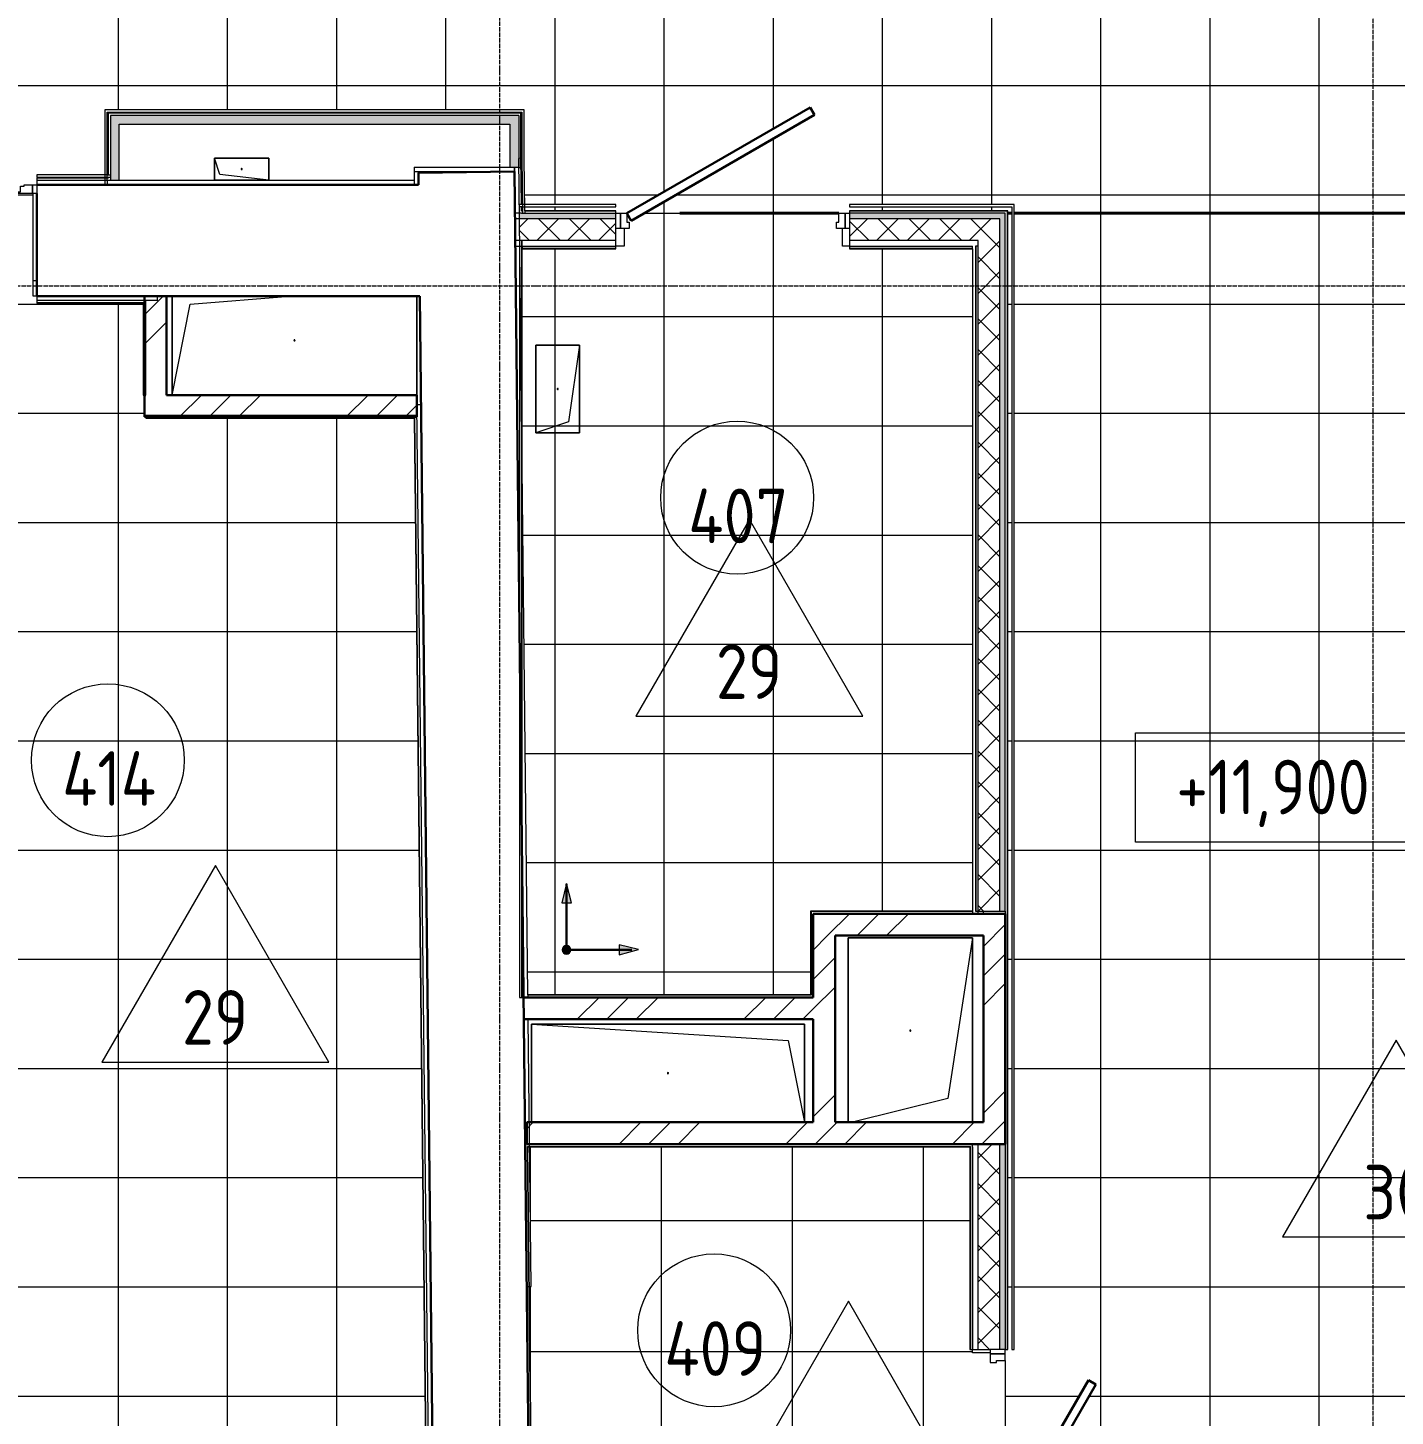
# Model space of a CAD drawing. Header units: millimetres. Extents: x -10915 to 62537, y -37640 to 44223.
# Drawn here: x 39688 to 45951, y 3119 to 9477 of the extents above; entities that cross this region are included whole.
import ezdxf

# ---------------------------------------------------------------- set-up
doc = ezdxf.new("R2010")
doc.units = ezdxf.units.MM
doc.linetypes.add('ADSK_Линия сетки', pattern=[25, 20, -2.5, 0, -2.5])
doc.linetypes.add('ADSK_Штриховая_ш3 п1_5', pattern=[4.5, 3, -1.5])
for name, color, linetype, lineweight in [('Аннотация', 7, 'Continuous', 20), ('Двери', 7, 'Continuous', 9), ('Марки', 7, 'Continuous', 20), ('Марки помещений', 7, 'Continuous', 20), ('Обобщенные модели', 7, 'Continuous', 18), ('Оси', 7, 'Continuous', 9), ('Отметки', 7, 'Continuous', 9), ('Перекрытие', 7, 'Continuous', 18), ('Перекрытие штриховка', 7, 'Continuous', 18), ('Стены внутренние', 7, 'Continuous', 18), ('Стены несущие', 7, 'Continuous', 30), ('Стены отделка', 7, 'Continuous', 30), ('Стены штриховка', 7, 'Continuous', 9), ('Узлы', 7, 'Continuous', 18)]:
    doc.layers.add(name, color=color, linetype=linetype, lineweight=lineweight)
doc.layers.add('Линии', color=7, linetype='Continuous', lineweight=9, true_color=0x00a600)
doc.layers.add('Линии разделители', color=4, linetype='ADSK_Штриховая_ш3 п1_5', lineweight=40, true_color=0x00ffff)
doc.styles.add('GOST Common_1', font='GOST_Common.ttf', dxfattribs={"width": 0.9, "height": 250})
doc.styles.add('GOST Common_2', font='GOST_Common.ttf', dxfattribs={"width": 0.9, "height": 250})
pattern_1 = [(45, (0, 0), (-70.71068, 70.71068), []), (135, (0, 0), (-70.71068, -70.71068), [])]
pattern_2 = [(45, (0, 0), (-381.661, 381.661), []), (45, (134.94, 0), (0, 763.322), []), (45, (-134.94, 0), (0, 763.322), [])]

# ---------------------------------------------------------------- blocks, each defined once
blk = doc.blocks.new('GM_Отверстие прямоугольное _в плите_ - Отверстие-6377787-План полов 4-го этажа')
at = {"layer": 'Обобщенные модели'}
for p, q in [((-560.8, -249.8), (-560.8, 203.2)), ((-560.8, 203.2), (-560.8, -249.8)), ((-477.5, 166.7), (-21.8, 203.2)), ((560.8, 203.2), (560.8, -249.8)), ((560.8, -249.8), (560.8, 203.2)), ((-560.8, -249.8), (-477.5, 166.7))]:
    blk.add_line(p, q, dxfattribs=at)
for start, end in [(360, 180), (180, 360), (60, 165), (300, 360), (195, 270)]:
    blk.add_arc((0, 0), 2.5, start, end, dxfattribs=at)
blk = doc.blocks.new('АС_Дверь_Однопольная_Алюминиевая - 1030х2200 алюм Д31п-4653807-План полов 4-го этажа')
at = {"layer": 'Двери'}
for p, q in [((-390, -215), (-370, -215)), ((-390, -255), (-390, -215)), ((-370, -215), (-370, -255)), ((-370, -215), (-303, -215)), ((-370, -255), (-370, -215)), ((-331, -248.5), (-331, -255)), ((-314.5, -248.5), (-331, -248.5)), ((-314.5, -221.5), (-314.5, -248.5)), ((-303, -221.5), (-314.5, -221.5)), ((-303, -215), (-303, -221.5)), ((553, -215), (620, -215)), ((553, -221.5), (553, -215)), ((564.5, -221.5), (553, -221.5)), ((564.5, -248.5), (564.5, -221.5)), ((581, -248.5), (564.5, -248.5)), ((581, -255), (581, -248.5)), ((620, -215), (640, -215)), ((620, -255), (620, -215)), ((620, -215), (620, -255)), ((640, -215), (640, -255)), ((-370, -255), (-390, -255)), ((-331, -255), (-370, -255)), ((500.3, -262.9), (-171.7, -650.9)), ((-161, -669.5), (511.1, -281.5)), ((-160.6, -634.1), (480.2, -264.1)), ((500.2, -298.8), (-140.6, -668.8)), ((511.1, -281.5), (500.3, -262.9)), ((620, -255), (581, -255)), ((640, -255), (620, -255)), ((-171.7, -650.9), (-161, -669.5))]:
    blk.add_line(p, q, dxfattribs=at)
at = {"layer": 'Двери', "lineweight": 30}
for p, q in [((480.2, -264.1), (530.5, -235.1)), ((530.5, -235.1), (533.7, -240.7)), ((533.7, -240.7), (543.7, -235)), ((543.7, -235), (557.2, -258.4)), ((557.2, -258.4), (567.1, -252.6)), ((567.1, -252.6), (570.4, -258.3)), ((480.2, -264.1), (484.7, -271.9)), ((484.7, -271.9), (500.3, -262.9)), ((511.1, -281.5), (495.5, -290.5)), ((495.5, -290.5), (500.2, -298.8)), ((570.4, -258.3), (500.2, -298.8)), ((500.3, -262.9), (511.1, -281.5)), ((-210.9, -663.1), (-160.6, -634.1)), ((-160.6, -634.1), (-156.1, -641.9)), ((-217.6, -674.5), (-207.6, -668.7)), ((-204.1, -697.9), (-217.6, -674.5)), ((-214, -703.6), (-204.1, -697.9)), ((-207.6, -668.7), (-210.9, -663.1)), ((-140.6, -668.8), (-210.8, -709.3)), ((-156.1, -641.9), (-171.7, -650.9)), ((-171.7, -650.9), (-161, -669.5)), ((-161, -669.5), (-145.4, -660.5)), ((-145.4, -660.5), (-140.6, -668.8)), ((-210.8, -709.3), (-214, -703.6))]:
    blk.add_line(p, q, dxfattribs=at)
blk = doc.blocks.new('AC_Дверь_Однопольная_Стальная - 1000х2100Н Д35п-металлическая-7230609-План полов 4-го этажа')
at = {"layer": 'Двери', "lineweight": 30}
for p, q in [((-485, 75), (355, 560)), ((375, 525.4), (-465, 40.4)), ((355, 560), (375, 525.4)), ((-465, 40.4), (-485, 75))]:
    blk.add_line(p, q, dxfattribs=at)
at = {"layer": 'Двери'}
for p, q in [((-535, 75), (-515, 75)), ((-535, 5), (-535, 75)), ((-515, 75), (-485, 75)), ((-515, 5), (-515, 75)), ((-515, 75), (-515, 5)), ((-485, 75), (-485, 35)), ((485, 75), (515, 75)), ((485, 35), (485, 75)), ((515, 75), (515, 5)), ((515, 75), (535, 75)), ((515, 5), (515, 75)), ((535, 75), (535, 5)), ((-515, 5), (-535, 5)), ((-475, 5), (-515, 5)), ((-485, 35), (-475, 35)), ((-475, 35), (-475, 5)), ((475, 35), (485, 35)), ((475, 5), (475, 35)), ((515, 5), (475, 5)), ((535, 5), (515, 5))]:
    blk.add_line(p, q, dxfattribs=at)
blk = doc.blocks.new('AC_Дверь_Однопольная_Стальная - 900х2100Н Д27л-6552346-План полов 4-го этажа')
at = {"layer": 'Двери', "lineweight": 30}
for p, q in [((-303.8, 490), (-323.8, 455.4)), ((-323.8, 455.4), (395, 40.4)), ((415, 75), (-303.8, 490)), ((395, 40.4), (415, 75))]:
    blk.add_line(p, q, dxfattribs=at)
at = {"layer": 'Двери'}
for p, q in [((-445, 75), (-465, 75)), ((-465, 75), (-465, 5)), ((-415, 75), (-445, 75)), ((-445, 75), (-445, 5)), ((-445, 5), (-445, 75)), ((-415, 35), (-415, 75)), ((445, 75), (415, 75)), ((415, 75), (415, 35)), ((445, 5), (445, 75)), ((465, 75), (445, 75)), ((445, 75), (445, 5)), ((465, 5), (465, 75)), ((-465, 5), (-445, 5)), ((-445, 5), (-405, 5)), ((-405, 35), (-415, 35)), ((-405, 5), (-405, 35)), ((415, 35), (405, 35)), ((405, 35), (405, 5)), ((405, 5), (445, 5)), ((445, 5), (465, 5))]:
    blk.add_line(p, q, dxfattribs=at)
blk = doc.blocks.new('GM_Отверстие прямоугольное _в плите_ - Отверстие-3479543-План полов 4-го этажа')
at = {"layer": 'Обобщенные модели'}
for p, q in [((-100, -200), (-100, 200)), ((-100, 200), (100, 200)), ((100, 200), (-100, 200)), ((-100, 200), (-100, -200)), ((-50, 150), (100, 200)), ((100, 200), (100, -200)), ((100, -200), (100, 200)), ((-100, -200), (-50, 150)), ((100, -200), (-100, -200)), ((-100, -200), (100, -200))]:
    blk.add_line(p, q, dxfattribs=at)
for start, end in [(360, 180), (180, 360), (60, 165), (300, 360), (195, 270)]:
    blk.add_arc((0, 0), 2.5, start, end, dxfattribs=at)
blk = doc.blocks.new('GM_Отверстие прямоугольное _в плите_ - Отверстие-3906246-План полов 4-го этажа')
at = {"layer": 'Обобщенные модели'}
for p, q in [((-50, -125), (-50, 125)), ((-50, 125), (50, 125)), ((50, 125), (-50, 125)), ((-50, 125), (-50, -125)), ((-50, -125), (-25, 100)), ((-25, 100), (50, 125)), ((50, 125), (50, -125)), ((50, -125), (50, 125)), ((50, -125), (-50, -125)), ((-50, -125), (50, -125))]:
    blk.add_line(p, q, dxfattribs=at)
for start, end in [(360, 180), (180, 360), (60, 165), (300, 360), (195, 270)]:
    blk.add_arc((0, 0), 2.5, start, end, dxfattribs=at)
blk = doc.blocks.new('GM_Отверстие прямоугольное _в плите_ - Отверстие-7245768-План полов 4-го этажа')
at = {"layer": 'Обобщенные модели'}
for p, q in [((-285, -425), (-285, 420)), ((-285, 420), (-285, -425)), ((-171, 311), (265, 420)), ((285, 420), (285, -425)), ((285, -425), (285, 420)), ((-285, -425), (-171, 311)), ((285, -425), (-285, -425)), ((-285, -425), (285, -425))]:
    blk.add_line(p, q, dxfattribs=at)
for start, end in [(360, 180), (180, 360), (60, 165), (300, 360), (195, 270)]:
    blk.add_arc((0, 0), 2.5, start, end, dxfattribs=at)
blk = doc.blocks.new('GM_Отверстие прямоугольное _в плите_ - Отверстие-7259121-План полов 4-го этажа')
at = {"layer": 'Обобщенные модели'}
for p, q in [((-225, -625), (-225, 625)), ((-225, 625), (225, 625)), ((225, 625), (-225, 625)), ((-225, 625), (-225, -625)), ((-150, 550), (225, 625)), ((-225, -625), (-150, 550)), ((225, -625), (-225, -625)), ((-225, -625), (225, -625))]:
    blk.add_line(p, q, dxfattribs=at)
for start, end in [(360, 180), (180, 360), (60, 165), (300, 360), (195, 270)]:
    blk.add_arc((0, 0), 2.5, start, end, dxfattribs=at)
blk = doc.blocks.new('ADSK_Марка_Помещение_ОдноЗначение - Номер-159740-План полов 4-го этажа')
at = {"layer": 'Марки помещений'}
blk.add_circle((0, 0), 3.5, dxfattribs=at)
blk = doc.blocks.new('ADSK_Марка_ПерекрытиеПол - Экземпляр_Отделка пола-158379-План полов 4-го этажа')
at = {"layer": 'Марки', "color": 1, "true_color": 0xff0000}
for p, q in [((0, 9), (-5.196, 0)), ((5.196, 0), (0, 9)), ((-5.196, 0), (5.196, 0))]:
    blk.add_line(p, q, dxfattribs=at)
blk = doc.blocks.new('Высотные отметки - Рамка-12095-План полов 4-го этажа')
at = {"layer": 'Аннотация'}
for p, q in [((-6.5, 0), (-6.5, 5)), ((-6.5, 5), (6.5, 5)), ((6.5, 5), (6.5, 0)), ((6.5, 0), (-6.5, 0))]:
    blk.add_line(p, q, dxfattribs=at)

msp = doc.modelspace()

# ---------------------------------------------------------------- hatches: boundary and pattern name
at = {"layer": 'Перекрытие штриховка', "lineweight": 9, "true_color": 0x787878}
h = msp.add_hatch(dxfattribs=at)
h.set_pattern_fill('FP_18', color=8, style=0, pattern_type=2)
h.set_pattern_definition([(0, (9602.2, 36211.3), (0, 500), []), (90, (9602.2, 36211.3), (-500, 3e-14), [])])
h.paths.add_polyline_path([(47086.468, 8849.26), (47087.212, 8848.811), (47087.212, 8849.482)])
h.paths.add_polyline_path([(47382.331, 8845.461), (47381.412, 8844.172), (47382.639, 8844.429), (47382.553, 8844.717)])
h.paths.add_polyline_path([(48911.614, 9646.429), (48913.614, 9644.429), (48913.614, 9646.429)])
h.paths.add_polyline_path([(24278.876, 12574.426), (24278.876, 12575.226), (24278.865, 12574.434)])
h.paths.add_polyline_path([(31985.904, 8790.238), (31983.904, 8788.238), (31985.904, 8788.238)])
h.paths.add_polyline_path([(44748.18, 8627.057), (47077.5, 8627.057), (47078.181, 8833.429), (47083.106, 8846.996), (47092.141, 8852.197), (47093.31, 8852.51), (47095.821, 8853.714), (47135.503, 8854.475), (47135.503, 8864.499), (47148.494, 8864.499), (47148.494, 8854.475), (47366.5, 8853.747), (47380.753, 8847.805), (47385.581, 8841.333), (47385.581, 8838.619), (47386.771, 8837.322), (47387.5, 8771.831), (47388.635, 8627.057), (47394.5, 8627.212), (47394.5, 8979.429), (47410.5, 8979.429), (47410.5, 9518.429), (47402.5, 9518.429), (47402.5, 9528.429), (47410.5, 9528.429), (47410.5, 9634.429), (47408.5, 9634.429), (47408.5, 9646.429), (48883.614, 9646.429), (48883.614, 9770), (48893.614, 9770), (48893.614, 9646.429), (48911.614, 9646.429), (48911.614, 9770), (48923.614, 9770), (48923.614, 9879.641), (48471.614, 10662.528), (48479.409, 10667.028), (48474.409, 10675.688), (48519.442, 10701.688), (48514.442, 10710.348), (48522.236, 10714.848), (48923.614, 10019.641), (48923.614, 10920.359), (48842.236, 10779.408), (48834.442, 10783.908), (48829.442, 10775.248), (48784.409, 10801.248), (48779.409, 10792.587), (48771.614, 10797.087), (48923.614, 11060.359), (48923.614, 11170), (48911.614, 11170), (48911.614, 12109.937), (48893.614, 12109.937), (48893.614, 11170), (48883.614, 11170), (48883.614, 12081.937), (48373.189, 12081.937), (48373.189, 12091.937), (48883.614, 12091.937), (48883.614, 12109.937), (48373.189, 12109.937), (48373.189, 12613.937), (48548.684, 12613.937), (48548.556, 12616.937), (48373.189, 12616.937), (48373.189, 12626.937), (48548.822, 12626.937), (48550.822, 12814.342), (46168.189, 12814.342), (46168.189, 12626.937), (46633.189, 12626.937), (46633.189, 12616.937), (46168.189, 12616.937), (46168.189, 12613.937), (46633.189, 12613.937), (46633.189, 12109.937), (44699.094, 12109.937), (44699.094, 12141.937), (42999.094, 12141.937), (42999.094, 12109.937), (39894.565, 12109.937), (39894.565, 12141.937), (39129.809, 12141.937), (39715.349, 11803.687), (39712.201, 11798.187), (39722.14, 11792.448), (39708.64, 11769.066), (39718.599, 11763.316), (39715.349, 11757.687), (39049.809, 12141.937), (38864.565, 12141.937), (38864.565, 12109.937), (37896.849, 12109.937), (37896.826, 12111.937), (37894.826, 12111.937), (37889.952, 12525.562), (37889.835, 12525.594), (37871.951, 12525.594), (37877.06, 12091.937), (38864.565, 12091.937), (38864.565, 12081.937), (37867.177, 12081.937), (37861.796, 12525.668), (35142.497, 12532.827), (35142.668, 12542.826), (37861.832, 12535.668), (37861.773, 12538.668), (24465.876, 12572.837), (24465.876, 12423.559), (24455.876, 12423.559), (24455.876, 12573.96), (24452.876, 12573.368), (24452.876, 12423.559), (24440.876, 12423.559), (24440.876, 12420.75), (24340.876, 12420.75), (24340.876, 12430.75), (24300.876, 12430.75), (24300.876, 12420.75), (24283.876, 12420.75), (24283.876, 12423.559), (24278.876, 12423.559), (24278.876, 12574.426), (24275.876, 12574.401), (24275.876, 12423.559), (24265.876, 12423.559), (24265.876, 12574.461), (24171.376, 12574.461), (24171.376, 12455.512), (24200.876, 12455.512), (24200.876, 12443.512), (24171.376, 12443.512), (24171.376, 10935.75), (24283.876, 10935.75), (24283.876, 10960.75), (24300.876, 10960.75), (24300.876, 10950.75), (24340.876, 10950.75), (24340.876, 10960.75), (24440.876, 10960.75), (24440.876, 10935.75), (31998.904, 10935.75), (31998.904, 10730.75), (31988.904, 10730.75), (31988.904, 10925.75), (24440.876, 10925.75), (24440.876, 10922.75), (31983.904, 10922.75), (31983.904, 10920.75), (31985.904, 10920.75), (31985.904, 10730.75), (31973.904, 10730.75), (31973.904, 10645.358), (31978.404, 10647.956), (32295.904, 10098.029), (32288.11, 10093.529), (32293.11, 10084.869), (32248.077, 10058.869), (32253.077, 10050.209), (32245.283, 10045.709), (31973.904, 10515.75), (31973.904, 9245.75), (32375.283, 9940.957), (32383.077, 9936.457), (32388.077, 9945.118), (32433.11, 9919.118), (32438.11, 9927.778), (32445.904, 9923.278), (31978.404, 9113.544), (31973.904, 9116.142), (31973.904, 9030.75), (31985.904, 9030.75), (31985.904, 8790.238), (31988.904, 8790.238), (31988.904, 9030.75), (31998.904, 9030.75), (31998.904, 8803.238), (35520, 8803.238), (35520, 8793.238), (31998.904, 8793.238), (31998.904, 8790.238), (35520, 8790.238), (35520, 8758.238), (35591.506, 8758.238), (35589.838, 8761.609), (36370.865, 9212.347), (36374.034, 9206.859), (36364.075, 9201.109), (36377.575, 9177.726), (36367.615, 9171.976), (36370.784, 9166.3), (35664, 8758.238), (36550, 8758.238), (36550, 8790.238), (38699.5, 8790.238), (38699.5, 8758.238), (38771.006, 8758.238), (38769.338, 8761.609), (39550.365, 9212.347), (39553.534, 9206.859), (39543.575, 9201.109), (39557.075, 9177.726), (39547.115, 9171.976), (39550.284, 9166.3), (38843.5, 8758.238), (39729.5, 8758.238), (39729.5, 8790.238), (40041.13, 8790.238), (40041.13, 8793.238), (39729.5, 8793.238), (39729.5, 8803.238), (40041.13, 8803.238), (40041.13, 9100.345), (41961.083, 9100.345), (41961.979, 8797.99), (41963.736, 8667.057), (42381.756, 8667.057), (42381.756, 8657.057), (41963.537, 8657.057), (41963.869, 8639.057), (42381.756, 8639.057), (42381.756, 8627.057), (42431.756, 8627.057), (43271.801, 9112.057), (43291.801, 9077.416), (42511.756, 8627.057), (43451.756, 8627.057), (43451.756, 8639.057), (44175, 8639.057), (44175.031, 8637.057), (44177, 8637.057), (44177, 8627.057), (44195, 8627.057), (44195, 8657.057), (43451.756, 8657.057), (43451.756, 8667.057), (44205, 8667.057), (44205, 8627.057)])
h.paths.add_polyline_path([(41950.758, 8637.057), (41950.426, 8638.744), (41948.868, 8637.057), (41950.736, 8637.057)])
h.paths.add_polyline_path([(41950.736, 8639.057), (41953.736, 8639.057), (41953.537, 8657.057), (41950.537, 8657.057)])
h.paths.add_polyline_path([(41951.083, 8667.057), (41953.426, 8667.057), (41951.083, 8983.221), (41951.083, 9090.345), (40051.13, 9090.345), (40051.13, 8803.238), (40054.13, 8803.238), (40054.13, 9085.345), (40056.13, 9085.345), (40056.13, 9087.345), (41946.083, 9087.345), (41946.083, 9085.345), (41948.083, 9085.345), (41948.978, 8797.99), (41950.868, 8667.057)])
h.paths.add_polyline_path([(31985.904, 8758.238), (32616.756, 8758.238), (32616.728, 8778.238), (31973.904, 8778.238), (31973.904, 8758.238), (31983.904, 8758.238)])
h.paths.add_polyline_path([(38776.5, 8758.238), (38784.285, 8758.238), (38782.129, 8761.488)])
h.paths.add_polyline_path([(35604.785, 8758.238), (35602.629, 8761.488), (35597, 8758.238), (35602.838, 8758.238)])
h.paths.add_polyline_path([(40054.13, 8790.238), (40054.13, 8793.238), (40051.13, 8793.238), (40051.13, 8790.238)])
h.paths.add_polyline_path([(40056.13, 8788.238), (40054.13, 8790.238), (40054.13, 8788.238)])
h.paths.add_polyline_path([(36802.446, 8793.238), (36550, 8793.238), (36550, 8803.238), (38699.5, 8803.238), (38699.5, 8793.238), (36893.264, 8793.238)])
h.paths.add_polyline_path([(47095.5, 8833.93), (47094.352, 8835.147), (47094.832, 8834.097)])
h.paths.add_polyline_path([(47369.5, 8833.936), (47370.939, 8835.433), (47370.377, 8836.429), (47369.5, 8834.81), (47369.5, 8834.136)])
h.paths.add_polyline_path([(31973.904, 9123.75), (31975.61, 9126.704), (31973.904, 9126.704)])
h.paths.add_polyline_path([(31973.904, 10633.811), (31975.61, 10634.795), (31973.904, 10637.75), (31973.904, 10634.795)])
h.paths.add_polyline_path([(24283.876, 10922.75), (24283.876, 10925.75), (24171.376, 10925.75), (24171.376, 10922.75), (24178.663, 10922.75)])
h.paths.add_polyline_path([(44847.212, 12081.937), (44699.094, 12081.937), (44699.094, 12091.937), (46633.189, 12091.937), (46633.189, 12081.937), (44890.918, 12081.937)])
h.paths.add_polyline_path([(42966.094, 12081.937), (39894.565, 12081.937), (39894.565, 12091.937), (42999.094, 12091.937), (42999.094, 12081.937)])
h.paths.add_polyline_path([(48911.614, 12109.937), (48913.614, 12111.937), (48911.614, 12111.937)])
h.paths.add_polyline_path([(35190.406, 12414.596), (24550.531, 12466.184), (24550.589, 12478.184), (35190.464, 12426.596)])
h.paths.add_polyline_path([(24438.376, 12470.75), (24440.876, 12470.75), (24439.833, 12574.837), (24438.376, 12574.837), (24438.376, 12567.99)])
h.paths.add_polyline_path([(37889.835, 12535.594), (37889.799, 12538.594), (37871.798, 12538.594), (37871.833, 12535.641), (37889.799, 12535.594)])
h.paths.add_polyline_path([(37891.776, 12538.589), (37891.799, 12538.594), (37891.75, 12540.562), (37889.952, 12538.594)])
h.paths.add_polyline_path([(37901.784, 12539.991), (37921.779, 12540.462), (37921.19, 12550.511), (37901.66, 12550.459), (37901.777, 12540.562)])
h.paths.add_polyline_path([(48608.346, 12601.937), (48588.558, 12602.15), (48588.686, 12601.937), (48606.423, 12601.937)])
h.paths.add_polyline_path([(46143.189, 12601.937), (46143.189, 12605.472), (46123.189, 12605.472), (46123.189, 12601.937)])
h.paths.add_polyline_path([(48576.685, 12613.937), (48576.685, 12616.937), (48558.716, 12616.937), (48558.684, 12613.937)])
h.paths.add_polyline_path([(48578.664, 12611.937), (48578.664, 12613.937), (48576.685, 12613.937)])
h.paths.add_polyline_path([(46155.189, 12613.937), (46158.189, 12613.937), (46158.189, 12616.937), (46155.189, 12616.937)])
h.paths.add_polyline_path([(46153.189, 12611.937), (46155.189, 12613.937), (46153.189, 12613.937)])
h.paths.add_polyline_path([(46158.189, 12626.937), (46158.189, 12814.342), (46155.189, 12814.342), (46155.189, 12626.937)])
h.paths.add_polyline_path([(48558.823, 12626.937), (48576.824, 12626.937), (48578.685, 12814.342), (48560.823, 12814.342), (48560.295, 12764.924)])
h = msp.add_hatch(dxfattribs=at)
h.set_pattern_fill('FP_54', color=8, style=0, pattern_type=2)
h.set_pattern_definition([(270, (602.2, 36711.3), (500, 3e-14), []), (0, (602.2, 36711.3), (0, 500), [])])
h.paths.add_polyline_path([(38622, 2410.232), (38620.546, 2408.232), (38622, 2408.232)])
h.paths.add_polyline_path([(41515.802, 2410.232), (41514.056, 2567.621), (38622, 2567.621), (38622, 2410.232), (41483.028, 2410.232)])
h.paths.add_polyline_path([(41517.825, 2408.232), (41515.802, 2410.232), (41515.936, 2408.232)])
h.paths.add_polyline_path([(38622, 8216.238), (38622, 8218.238), (38620.229, 8218.01)])
h.paths.add_polyline_path([(41457.211, 2579.621), (41513.922, 2579.621), (41457.211, 7689.201), (40228.5, 7689.201), (40228.5, 7695.201), (40222.5, 7695.201), (40222.5, 7795.201), (40216.5, 7795.201), (40216.5, 8216.238), (39729.5, 8216.238), (39729.5, 8248.238), (39712.5, 8248.238), (39712.5, 8718.238), (39642.5, 8718.238), (39642.5, 8724.738), (39654, 8724.738), (39654, 8751.738), (39670.5, 8751.738), (39670.5, 8758.238), (38843.5, 8758.238), (38809.048, 8738.347), (38805.798, 8743.976), (38795.769, 8738.347), (38784.285, 8758.238), (38775, 8757.372), (38772.379, 8755.859), (38771.006, 8758.238), (38758.5, 8758.238), (38758.5, 8751.738), (38775, 8751.738), (38775, 8724.738), (38786.5, 8724.738), (38786.5, 8718.238), (38712.5, 8718.238), (38712.5, 8248.238), (38610, 8248.238), (38610, 8228.238), (38699.5, 8228.238), (38699.5, 8216.238), (38622, 8216.238), (38622, 2579.621), (41428.314, 2579.621)])
h.paths.add_polyline_path([(41457.211, 7689.201), (41459.211, 7689.201), (41459.189, 7691.201)])
h.paths.add_polyline_path([(40216.5, 8216.238), (40218.5, 8216.238), (40218.5, 8218.238)])
h = msp.add_hatch(dxfattribs=at)
h.set_pattern_fill('FP_55', color=8, style=0, pattern_type=2)
h.set_pattern_definition([(270, (44102.2, 7153.7), (500, 3e-14), []), (0, (44102.2, 7153.7), (0, 500), [])])
h.paths.add_polyline_path([(43273, 5048.838), (43273, 5430), (43275, 5430), (43275, 5432), (44015, 5432), (44015, 8465.057), (43451.756, 8465.057), (43451.756, 8477.057), (43420, 8477.057), (43420, 8557.057), (43391.756, 8557.057), (43391.756, 8587.057), (43401.756, 8587.057), (43401.756, 8627.057), (42511.756, 8627.057), (42451.756, 8592.416), (42431.756, 8627.057), (42431.756, 8587.057), (42441.756, 8587.057), (42441.756, 8557.057), (42420, 8557.057), (42420, 8477.057), (42381.756, 8477.057), (42381.756, 8465.057), (41952.317, 8465.057), (41952.317, 7410.783), (41978.457, 5048.838), (43268.609, 5048.838)])
h.paths.add_polyline_path([(43275, 5046.838), (43275, 5048.838), (43273, 5048.838), (43274.948, 5046.89)])
h.paths.add_polyline_path([(44040, 5420), (44065, 5420), (44065, 5432), (44040, 5432), (44040, 5430)])
h.paths.add_polyline_path([(44030, 5430), (44028, 5432), (44028, 5430)])
h.paths.add_polyline_path([(42113.75, 7820.575), (42112.959, 7822.74), (42114.353, 7825.155), (42117.5, 7822.74), (42116.379, 7822.093)])
h = msp.add_hatch(dxfattribs=at)
h.set_pattern_fill('FP_20', color=8, style=0, pattern_type=2)
h.set_pattern_definition([(270, (1602.2, 62211.3), (500, 3e-14), []), (0, (1602.2, 62211.3), (0, 500), [])])
h.paths.add_polyline_path([(44167.167, 448.838), (44167.167, 468.812), (44165, 468.812), (44165, 448.853)])
h.paths.add_polyline_path([(47378.532, 8549.598), (47377.616, 8549.915), (47377.788, 8549.376)])
h.paths.add_polyline_path([(47082.669, 8553.397), (47083.588, 8554.686), (47082.06, 8555.442), (47082.506, 8553.945)])
h.paths.add_polyline_path([(44177, 480.812), (44175, 478.812), (44177, 478.812)])
h.paths.add_polyline_path([(48626.5, 449.541), (48626.5, 467.542), (45950.952, 484.772), (45951.016, 494.771), (48626.5, 477.542), (48626.5, 1368.998), (48581.949, 7239.056), (48626.5, 7239.394), (48626.5, 7264.788), (48638.5, 7264.788), (48638.5, 7239.485), (48681.946, 7239.814), (48681.493, 7297.5), (47407.5, 7297.5), (47407.5, 7299.5), (47405.5, 7299.5), (47405.5, 8379.429), (47394.5, 8379.429), (47394.5, 8627.057), (47387.5, 8625.929), (47386.819, 8565.429), (47381.894, 8551.861), (47372.859, 8546.661), (47371.69, 8546.348), (47369.179, 8545.143), (47302.5, 8544.429), (47098.5, 8545.11), (47084.247, 8551.053), (47079.419, 8557.525), (47079.419, 8560.239), (47078.218, 8562.429), (47077.5, 8627.057), (44205, 8627.057), (44205, 3425), (44195, 3425), (44195, 8627.057), (44177, 8627.057), (44177, 3425), (44165, 3425), (44165, 2625), (44545.359, 3283.801), (44580, 3263.801), (44165, 2545), (44165, 2495), (44177, 2495), (44177, 1865), (44165, 1865), (44165, 1065), (44545.359, 1723.801), (44580, 1703.801), (44165, 985), (44165, 935), (44177, 935), (44177, 480.812), (44195, 480.812), (44195, 935), (44205, 935), (44205, 508.812), (45950.888, 508.812), (45950.888, 498.812), (44205, 498.812), (44205, 480.812), (45950.888, 480.812), (45950.849, 468.812), (44233.942, 468.371), (45950.859, 456.349), (45950.952, 466.771), (48581.949, 449.828)])
h.paths.add_polyline_path([(44195, 1865), (44195, 2495), (44205, 2495), (44205, 1865)])
h.paths.add_polyline_path([(48709.509, 7297.5), (48710.339, 7299.5), (48709.494, 7299.5)])
h.paths.add_polyline_path([(48691.945, 7239.89), (48709.945, 7240.042), (48709.418, 7297.5), (48691.508, 7297.5), (48691.924, 7242.774)])
h.paths.add_polyline_path([(47094.525, 8562.429), (47095.5, 8563.063), (47094.368, 8564.635), (47094.061, 8563.425), (47094.368, 8562.429)])
h.paths.add_polyline_path([(47372.232, 8563.153), (47371.069, 8564.535), (47372.201, 8563.164)])
h = msp.add_hatch(dxfattribs=at)
h.set_pattern_fill('FP_63', color=8, style=0, pattern_type=2)
h.set_pattern_definition([(0, (42589.77, 2815), (0, 600), []), (90, (42589.77, 2815), (-600, 4e-14), [])])
h.paths.add_polyline_path([(44003, 2227), (44003, 2495), (44015, 2495), (44015, 2510), (44095, 2510), (44095, 2555), (44125, 2555), (44125, 2545), (44165, 2545), (44130.359, 2565), (44165, 2625), (44165, 3375), (44125, 3374.359), (44125, 3365), (44095, 3365), (44095, 3410), (44015, 3410), (44015, 3425), (44003, 3425), (44003, 4353), (41986.129, 4353), (41993.197, 3713.881), (41985.198, 3713.66), (42001.703, 2227), (43976.823, 2227)])
h.paths.add_polyline_path([(44015, 2226.351), (44014.947, 2226.432), (44014.94, 2226.355)])
h.paths.add_polyline_path([(44003, 4353), (44005, 4353), (44004.979, 4354.979)])
at = {"layer": 'Стены внутренние'}
for points in [[(41251.852, 9035.345), (41936.083, 9035.345), (41936.083, 9075.345), (40066.13, 9075.345), (40066.13, 9035.345), (40634.276, 9035.345)], [(40106.13, 8778.238), (40106.13, 9035.345), (40066.13, 9035.345), (40066.13, 8778.238)], [(41896.083, 8837.913), (41936.083, 8838.13), (41936.083, 9035.345), (41896.083, 9035.345), (41896.083, 8838.13)], [(44165, 5432), (44165, 8627.057), (44140, 8627.057), (44140, 5432)]]:
    msp.add_hatch(color=256, dxfattribs=at).paths.add_polyline_path(points)
h = msp.add_hatch(color=256, dxfattribs=at)
h.paths.add_polyline_path([(44040, 8602.057), (44140, 8602.057), (44140, 8627.057), (43451.756, 8627.057), (43451.756, 8602.057), (44035.895, 8602.057)])
h.paths.add_polyline_path([(41958.566, 8602.057), (42381.756, 8602.057), (42381.756, 8627.057), (41938.868, 8627.057), (41939.144, 8602.057)])
at = {"layer": 'Стены внутренние', "lineweight": 9, "true_color": 0x0000ff}
h = msp.add_hatch(dxfattribs=at)
h.set_pattern_fill('FP_12', color=5, style=0, pattern_type=2)
h.set_pattern_definition(pattern_1)
h.paths.add_polyline_path([(43719.704, 8502.057), (44040, 8502.057), (44040, 8602.057), (43451.756, 8602.057), (43451.756, 8502.057)])
h.paths.add_polyline_path([(41940.25, 8502.057), (42381.756, 8502.057), (42381.756, 8602.057), (41939.144, 8602.057), (41940.194, 8507.097)])
h = msp.add_hatch(dxfattribs=at)
h.set_pattern_fill('FP_12', color=5, style=0, pattern_type=2)
h.set_pattern_definition(pattern_1)
h.paths.add_polyline_path([(44065, 5432), (44140, 5432), (44140, 8602.057), (44040, 8602.057), (44040, 5432), (44062.468, 5432)])
at = {"layer": 'Стены внутренние', "lineweight": 9}
h = msp.add_hatch(dxfattribs=at)
h.set_pattern_fill('FP_1', color=256, style=0, pattern_type=2)
h.set_pattern_definition(pattern_2)
h.paths.add_polyline_path([(40222.5, 7795.201), (40322.5, 7795.201), (40322.5, 8248.238), (40222.5, 8248.238), (40222.5, 7871.834)])
h = msp.add_hatch(dxfattribs=at)
h.set_pattern_fill('FP_1', color=256, style=0, pattern_type=2)
h.set_pattern_definition(pattern_2)
h.paths.add_polyline_path([(40222.5, 7695.201), (41469.144, 7695.275), (41468.531, 7750.516), (41470, 7750.738), (41470, 7795.201), (40222.5, 7795.201), (40222.5, 7701.201)])
h = msp.add_hatch(dxfattribs=at)
h.set_pattern_fill('FP_1', color=256, style=0, pattern_type=2)
h.set_pattern_definition(pattern_2)
h.paths.add_polyline_path([(43445, 5320), (44065, 5320), (44065, 5420), (43285, 5420), (43285, 5320), (43420, 5320)])
h = msp.add_hatch(dxfattribs=at)
h.set_pattern_fill('FP_1', color=256, style=0, pattern_type=2)
h.set_pattern_definition(pattern_2)
h.paths.add_polyline_path([(44140, 4365), (44165, 4365), (44164.962, 5420), (44065, 5420), (44065, 4365)])
h = msp.add_hatch(dxfattribs=at)
h.set_pattern_fill('FP_1', color=256, style=0, pattern_type=2)
h.set_pattern_definition(pattern_2)
h.paths.add_polyline_path([(43385, 4465), (43385, 5320), (43285, 5320), (43285, 4465)])
h = msp.add_hatch(dxfattribs=at)
h.set_pattern_fill('FP_1', color=256, style=0, pattern_type=2)
h.set_pattern_definition(pattern_2)
h.paths.add_polyline_path([(42420, 4936.838), (43285, 4936.838), (43285, 5036.838), (41958.566, 5036.838), (41959.672, 4936.838), (41995, 4936.838)])
h = msp.add_hatch(dxfattribs=at)
h.set_pattern_fill('FP_1', color=256, style=0, pattern_type=2)
h.set_pattern_definition(pattern_2)
h.paths.add_polyline_path([(44065, 4365), (44065, 4465), (41973.183, 4465), (41973.183, 4365), (44040, 4365)])
at = {"layer": 'Стены внутренние', "lineweight": 9, "true_color": 0x0000ff}
h = msp.add_hatch(dxfattribs=at)
h.set_pattern_fill('FP_12', color=5, style=0, pattern_type=2)
h.set_pattern_definition(pattern_1)
h.paths.add_polyline_path([(44140, 449.028), (44140, 935), (44040, 935), (44040, 449.729)])
h.paths.add_polyline_path([(44040, 1865), (44140, 1865), (44140, 2495), (44040, 2495), (44040, 1893.247)])
h.paths.add_polyline_path([(44095, 3425), (44140, 3425), (44140, 4365), (44040, 4365), (44040, 3425)])
at = {"layer": 'Стены внутренние'}
h = msp.add_hatch(color=256, dxfattribs=at)
h.paths.add_polyline_path([(44165, 448.853), (44165, 935), (44140, 935), (44140, 449.028)])
h.paths.add_polyline_path([(44165, 1865), (44165, 2495), (44140, 2495), (44140, 1865)])
h.paths.add_polyline_path([(44140, 3425), (44165, 3425), (44165, 4365), (44140, 4365), (44140, 3426.287)])
at = {"layer": 'Узлы', "true_color": 0xff0000}
for points in [[(42133.017, 5469.651), (42178.625, 5469.651), (42155, 5557.821), (42135, 5477.606)], [(42397.044, 5232.614), (42485.215, 5256.239), (42397.044, 5278.223), (42397.044, 5237.679)], [(42155, 5235), (42160.176, 5235.681), (42165, 5237.679), (42169.142, 5240.858), (42172.321, 5245), (42174.319, 5249.824), (42175, 5255), (42174.319, 5260.176), (42172.321, 5265), (42169.142, 5269.142), (42165, 5272.321), (42160.176, 5274.319), (42155, 5275), (42149.824, 5274.319), (42145, 5272.321), (42140.858, 5269.142), (42137.679, 5265), (42135.681, 5260.176), (42135, 5255), (42135.681, 5249.824), (42137.679, 5245), (42140.858, 5240.858), (42145, 5237.679), (42149.824, 5235.681)]]:
    msp.add_hatch(color=1, dxfattribs=at).paths.add_polyline_path(points)

# ---------------------------------------------------------------- linework, layer by layer
at = {"layer": 'Линии', "color": 1, "lineweight": 18, "true_color": 0xff0000}
for p, q in [((42155, 5557.821), (42133.017, 5469.651)), ((42178.625, 5469.651), (42155, 5557.821)), ((42133.017, 5469.651), (42178.625, 5469.651)), ((42485.215, 5256.239), (42397.044, 5278.223)), ((42397.044, 5278.223), (42397.044, 5232.614)), ((42397.044, 5232.614), (42485.215, 5256.239))]:
    msp.add_line(p, q, dxfattribs=at)
at = {"layer": 'Линии', "color": 1, "lineweight": 30, "true_color": 0xff0000}
for q in [(42155, 5555), (42455, 5255)]:
    msp.add_line((42155, 5255), q, dxfattribs=at)
at = {"layer": 'Линии', "color": 1, "lineweight": 18, "true_color": 0xff0000}
for start, end in [(0, 180), (180, 360)]:
    msp.add_arc((42155, 5255), 20, start, end, dxfattribs=at)
at = {"layer": 'Линии разделители', "color": 7}
for p, q in [((43401.756, 8627.057), (42674.057, 8627.057)), ((44195.057, 8627.057), (44177, 8627.057)), ((47077.5, 8627.057), (44205, 8627.057))]:
    msp.add_line(p, q, dxfattribs=at)
at = {"layer": 'Оси', "linetype": 'ADSK_Линия сетки'}
for p, q in [((45849.565, -4909.651), (45849.565, 44222.998)), ((41849.565, -5022.585), (41849.565, 21308.456)), ((-10114.729, 8295), (56004.853, 8295))]:
    msp.add_line(p, q, dxfattribs=at)
at = {"layer": 'Перекрытие'}
for p, q in [((39712.5, 8248.238), (39712.5, 8718.238)), ((42511.756, 8627.057), (43401.756, 8627.057)), ((44177, 8627.057), (44195.057, 8627.057)), ((44205, 8627.057), (47077.5, 8627.057)), ((42420, 8557.057), (42420, 8477.057)), ((43420, 8477.057), (43420, 8557.057)), ((42420, 8477.057), (42381.756, 8477.057)), ((43451.756, 8477.057), (43420, 8477.057)), ((39729.5, 8318.238), (39712.5, 8318.238)), ((39729.5, 8248.238), (39712.5, 8248.238)), ((44065, 5420), (44065, 5432)), ((44015, 3410), (44015, 3425)), ((44095, 3410), (44015, 3410)), ((44165, 3375), (44165, 2625))]:
    msp.add_line(p, q, dxfattribs=at)
at = {"layer": 'Стены несущие'}
for p, q in [((41916.756, 8817.913), (41476.783, 8813.048)), ((41476.783, 8813.048), (41477.389, 8758.238)), ((41993.383, 1888.232), (41916.756, 8817.913)), ((39729.5, 8758.238), (41477.389, 8758.238)), ((39729.5, 8718.238), (39729.5, 8248.238)), ((41483.028, 8248.238), (39729.5, 8248.238)), ((40222.5, 8248.238), (40222.5, 7695.201)), ((40322.5, 7795.201), (40322.5, 8248.238)), ((41483.028, 8248.238), (41547.717, 2398.232)), ((40222.5, 7795.201), (40228.5, 7795.201)), ((41470, 7795.201), (40322.5, 7795.201)), ((41470, 7695.201), (41470, 7795.201)), ((40222.5, 7695.201), (41470, 7695.201)), ((44165, 5420), (43285, 5420)), ((43285, 5420), (43285, 5036.838)), ((44165, 4365), (44165, 5420)), ((43385, 5320), (44065, 5320)), ((43385, 4465), (43385, 5320)), ((44065, 5320), (44065, 4465)), ((43285, 5036.838), (41958.566, 5036.838)), ((41959.672, 4936.838), (43285, 4936.838)), ((43285, 4936.838), (43285, 4465)), ((43285, 4465), (41973.183, 4465)), ((41973.183, 4465), (41973.183, 4365)), ((44065, 4465), (43385, 4465)), ((44165, 4365), (41973.183, 4365))]:
    msp.add_line(p, q, dxfattribs=at)
at = {"layer": 'Стены отделка', "lineweight": 9}
for p, q in [((40041.13, 9100.345), (40041.13, 8778.238)), ((41961.083, 9100.345), (40041.13, 9100.345)), ((41961.083, 8878.985), (41961.083, 9100.345)), ((40051.13, 8778.238), (40051.13, 9090.345)), ((40051.13, 9090.345), (41951.083, 9090.345)), ((40054.13, 9085.345), (40054.13, 8803.238)), ((41946.083, 9087.345), (40056.13, 9087.345)), ((41936.083, 9075.345), (40066.13, 9075.345)), ((40066.13, 9075.345), (40066.13, 8778.238)), ((40106.13, 9035.345), (41896.083, 9035.345)), ((40106.13, 8778.238), (40106.13, 9035.345)), ((41896.083, 9035.345), (41896.083, 8837.913)), ((41936.083, 9075.345), (41936.083, 8837.913)), ((41948.083, 8836.362), (41948.083, 9085.345)), ((41951.083, 9090.345), (41951.083, 8878.93)), ((41456.756, 8837.913), (41456.756, 8758.238)), ((41456.756, 8837.913), (41936.083, 8837.913)), ((41916.535, 8837.909), (41936.534, 8838.13)), ((41916.535, 8837.909), (41916.756, 8817.913)), ((41916.756, 8817.913), (41916.756, 8837.913)), ((41948.083, 8878.946), (41936.084, 8878.813)), ((41978.435, 5048.838), (41936.084, 8878.813)), ((41950.426, 8667.057), (41948.083, 8878.946)), ((41951.083, 8878.93), (41953.736, 8639.057)), ((41963.736, 8639.057), (41961.083, 8878.985)), ((40054.13, 8803.238), (39729.5, 8803.238)), ((39729.5, 8803.238), (39729.5, 8793.238)), ((39729.5, 8793.238), (40054.13, 8793.238)), ((39729.5, 8790.238), (39729.5, 8758.238)), ((40054.13, 8790.238), (39729.5, 8790.238)), ((40054.13, 8793.238), (40054.13, 8790.238)), ((40066.13, 8778.238), (41456.756, 8778.238)), ((41456.756, 8817.913), (41916.756, 8817.913)), ((41476.756, 8758.238), (41476.756, 8817.913)), ((41936.553, 8836.362), (41948.083, 8836.362)), ((42381.756, 8667.057), (41950.426, 8667.057)), ((41950.736, 8639.057), (41950.537, 8657.057)), ((41950.537, 8657.057), (42381.756, 8657.057)), ((42381.756, 8657.057), (42381.756, 8667.057)), ((44205, 8667.057), (43451.756, 8667.057)), ((43451.756, 8667.057), (43451.756, 8657.057)), ((43451.756, 8657.057), (44195, 8657.057)), ((44195, 8657.057), (44195, 3425)), ((44205, 3425), (44205, 8667.057)), ((41948.868, 8627.057), (41916.756, 8627.057)), ((41916.756, 8627.057), (41916.756, 8477.057)), ((41953.736, 8639.057), (41950.736, 8639.057)), ((42381.756, 8639.057), (41963.736, 8639.057)), ((42381.756, 8627.057), (42381.756, 8639.057)), ((44175, 8639.057), (43451.756, 8639.057)), ((43451.756, 8639.057), (43451.756, 8627.057)), ((44165, 8627.057), (44140, 8627.057)), ((44177, 3425), (44177, 8637.057)), ((42381.756, 8465.057), (42381.756, 8557.057)), ((43451.756, 8557.057), (43451.756, 8465.057)), ((41916.756, 8477.057), (41952.317, 8477.057)), ((41940.317, 8502.057), (41940.317, 5036.838)), ((41952.317, 8477.057), (41952.317, 8502.057)), ((41952.317, 5036.838), (41952.317, 8465.057)), ((41952.317, 8465.057), (42381.756, 8465.057)), ((43451.756, 8465.057), (44015, 8465.057)), ((44015, 8465.057), (44015, 5432)), ((44040, 8477.057), (44028, 8477.057)), ((44028, 8477.057), (44028, 5432)), ((44040, 5420), (44040, 8477.057)), ((39729.5, 8248.238), (39729.5, 8216.238)), ((40282.5, 8228.238), (39729.5, 8228.238)), ((39729.5, 8216.238), (40216.5, 8216.238)), ((40216.5, 8216.238), (40216.5, 7795.201)), ((40228.5, 7795.201), (40228.5, 8228.238)), ((40282.5, 8228.238), (40282.5, 8248.238)), ((40216.5, 7795.201), (40222.5, 7795.201)), ((41469.078, 7701.201), (40228.5, 7701.201)), ((40228.5, 7701.201), (40228.5, 7689.201)), ((41488.53, 7750.738), (41468.531, 7750.516)), ((41468.531, 7750.516), (41527.992, 2393.206)), ((41547.991, 2393.428), (41488.53, 7750.738)), ((40228.5, 7689.201), (41457.211, 7689.201)), ((41457.211, 7689.201), (41515.802, 2410.232)), ((43273, 5430), (43273, 5048.838)), ((44015, 5432), (43275, 5432)), ((44028, 5432), (44165, 5432)), ((44165, 5432), (44165, 5420)), ((41940.317, 5036.838), (41952.317, 5036.838)), ((43273, 5048.838), (41978.435, 5048.838)), ((41993.197, 3713.881), (41979.673, 4936.838)), ((41973.183, 4365), (41965.995, 4365)), ((42001.703, 2221.066), (41978.129, 4353)), ((41978.129, 4353), (44003, 4353)), ((44003, 4353), (44003, 3425)), ((41973.198, 3713.66), (41993.197, 3713.881)), ((44003, 3425), (44095, 3425)), ((44165, 3425), (44177, 3425)), ((44195, 3425), (44205, 3425))]:
    msp.add_line(p, q, dxfattribs=at)
at = {"layer": 'Стены штриховка'}
for p, q in [((40056.13, 9087.345), (40054.13, 9087.345)), ((40054.13, 9087.345), (40054.13, 9085.345)), ((41948.083, 9085.345), (40054.13, 9085.345)), ((40056.13, 9087.345), (40056.13, 8803.238)), ((41946.083, 8836.362), (41946.083, 9087.345)), ((41948.083, 9087.345), (41946.083, 9087.345)), ((41948.083, 9085.345), (41948.083, 9087.345)), ((41948.426, 8667.057), (41946.083, 8878.924)), ((40056.13, 8788.238), (39729.5, 8788.238)), ((39729.5, 8778.238), (40066.13, 8778.238)), ((40041.13, 8778.238), (40041.13, 8758.238)), ((40051.13, 8778.238), (40051.13, 8758.238)), ((40054.13, 8803.238), (40066.13, 8803.238)), ((40054.13, 8793.238), (40066.13, 8793.238)), ((40056.13, 8793.238), (40056.13, 8788.238)), ((41950.426, 8667.057), (41938.425, 8667.057)), ((41950.537, 8657.057), (41938.536, 8657.057)), ((41948.758, 8637.057), (41948.537, 8657.057)), ((42381.756, 8602.057), (41916.756, 8602.057)), ((41953.758, 8637.057), (41948.758, 8637.057)), ((41948.868, 8627.057), (42381.756, 8627.057)), ((41953.736, 8639.057), (41953.869, 8627.057)), ((41963.736, 8639.057), (41963.869, 8627.057)), ((42381.756, 8637.057), (41963.759, 8637.057)), ((44177, 8637.057), (43451.756, 8637.057)), ((44140, 8627.057), (43451.756, 8627.057)), ((44140, 8602.057), (43451.756, 8602.057)), ((44140, 5432), (44140, 8602.057)), ((44165, 5432), (44165, 8627.057)), ((44175, 3425), (44175, 8639.057)), ((44177, 8639.057), (44175, 8639.057)), ((44177, 8637.057), (44177, 8639.057)), ((42381.756, 8502.057), (41916.756, 8502.057)), ((41950.317, 5036.838), (41950.317, 8502.057)), ((41952.317, 8477.057), (42381.756, 8477.057)), ((41952.317, 8477.057), (41952.317, 8467.057)), ((41952.317, 8467.057), (42381.756, 8467.057)), ((44040, 8502.057), (43451.756, 8502.057)), ((43451.756, 8477.057), (44015, 8477.057)), ((43451.756, 8467.057), (44015, 8467.057)), ((44015, 8465.057), (44015, 8477.057)), ((44030, 8477.057), (44030, 5430)), ((44040, 8477.057), (44040, 8502.057)), ((39729.5, 8218.238), (40218.5, 8218.238)), ((40218.5, 8218.238), (40218.5, 7795.201)), ((40228.5, 7691.201), (41459.189, 7691.201)), ((41459.189, 7691.201), (41517.825, 2408.232)), ((43275, 5432), (43273, 5432)), ((43273, 5432), (43273, 5430)), ((44015, 5430), (43273, 5430)), ((43275, 5432), (43275, 5046.838)), ((44015, 5432), (44015, 5420)), ((44030, 5430), (44028, 5430)), ((41978.435, 5048.838), (41978.568, 5036.838)), ((43275, 5046.838), (41978.457, 5046.838)), ((41999.703, 2221.044), (41976.107, 4355)), ((41976.107, 4355), (44005, 4355)), ((44005, 4355), (44005, 3425)), ((44015, 4355), (44015, 4365)), ((44015, 4353), (44015, 3425)), ((44040, 3425), (44040, 4365)), ((44140, 3425), (44140, 4365)), ((44165, 4365), (44165, 3425))]:
    msp.add_line(p, q, dxfattribs=at)

# ---------------------------------------------------------------- block references
at = {"layer": 'Двери', "rotation": 180}
msp.add_blockref('АС_Дверь_Однопольная_Алюминиевая - 1030х2200 алюм Д31п-4653807-План полов 4-го этажа', (39339.5, 8503.238), dxfattribs=at)
at = {"layer": 'Двери', "color": 8, "true_color": 0x7f7f7f}
msp.add_blockref('AC_Дверь_Однопольная_Стальная - 1000х2100Н Д35п-металлическая-7230609-План полов 4-го этажа', (42916.756, 8552.057), dxfattribs=at)
at = {"layer": 'Двери', "color": 8, "true_color": 0x7f7f7f, "rotation": 269.9999999999999}
msp.add_blockref('AC_Дверь_Однопольная_Стальная - 900х2100Н Д27л-6552346-План полов 4-го этажа', (44090, 2960), dxfattribs=at)
at = {"layer": 'Марки', "color": 1, "true_color": 0xff0000, "xscale": 99.99999999999993, "yscale": 99.99999999999993, "zscale": 99.99999999999993}
for p in [(42992.763, 6324.419), (40547.039, 4741.123), (45954.678, 3940.649), (43446.051, 2745.561)]:
    msp.add_blockref('ADSK_Марка_ПерекрытиеПол - Экземпляр_Отделка пола-158379-План полов 4-го этажа', p, dxfattribs=at)
at = {"layer": 'Марки помещений', "xscale": 99.99999999999993, "yscale": 99.99999999999993, "zscale": 99.99999999999993}
for p in [(42936.778, 7325.207), (40054.699, 6122.855), (42831.2, 3512.626)]:
    msp.add_blockref('ADSK_Марка_Помещение_ОдноЗначение - Номер-159740-План полов 4-го этажа', p, dxfattribs=at)
at = {"layer": 'Обобщенные модели'}
for name, p, rotation in [('GM_Отверстие прямоугольное _в плите_ - Отверстие-3906246-План полов 4-го этажа', (40667.216, 8829.642), 89.99999999999972), ('GM_Отверстие прямоугольное _в плите_ - Отверстие-3479543-План полов 4-го этажа', (42115, 7822.74), 180), ('GM_Отверстие прямоугольное _в плите_ - Отверстие-7245768-План полов 4-го этажа', (43730, 4885), 180), ('GM_Отверстие прямоугольное _в плите_ - Отверстие-7259121-План полов 4-го этажа', (42620, 4690), 269.9999999999992)]:
    msp.add_blockref(name, p, dxfattribs=dict(at, rotation=rotation))
msp.add_blockref('GM_Отверстие прямоугольное _в плите_ - Отверстие-6377787-План полов 4-го этажа', (40909.18, 8045), dxfattribs=at)
at = {"layer": 'Отметки', "lineweight": 20, "xscale": 99.99999999999993, "yscale": 99.99999999999993, "zscale": 99.99999999999993}
msp.add_blockref('Высотные отметки - Рамка-12095-План полов 4-го этажа', (45411.868, 5748.486), dxfattribs=at)

# ---------------------------------------------------------------- texts
at = {"layer": 'Марки', "color": 1, "lineweight": 9, "true_color": 0xff0000, "char_height": 250, "width": 327.6, "attachment_point": 5, "line_spacing_factor": 1.022766, "style": 'GOST Common_2'}
for s, insert in [('\\pxqc,t1.44,2.88,4.32,5.76,7.2,8.64,10.08,11.52,12.96,14.4,15.84,17.28,18.72,20.16,21.6,23.04,24.48,25.92,27.36,28.8,30.24,31.68,33.12,34.56,36,37.44,38.88,40.32,41.76,43.2,44.64,46.08;{29}', (42991.731, 6528.845)), ('\\pxqc,t1.44,2.88,4.32,5.76,7.2,8.64,10.08,11.52,12.96,14.4,15.84,17.28,18.72,20.16,21.6,23.04,24.48,25.92,27.36,28.8,30.24,31.68,33.12,34.56,36,37.44,38.88,40.32,41.76,43.2,44.64,46.08;{29}', (40546.008, 4945.548)), ('\\pxqc,t1.44,2.88,4.32,5.76,7.2,8.64,10.08,11.52,12.96,14.4,15.84,17.28,18.72,20.16,21.6,23.04,24.48,25.92,27.36,28.8,30.24,31.68,33.12,34.56,36,37.44,38.88,40.32,41.76,43.2,44.64,46.08;{30}', (45953.646, 4145.074))]:
    msp.add_mtext(s, dxfattribs=dict(at, insert=insert))
at = {"layer": 'Марки помещений', "lineweight": 9, "char_height": 250, "attachment_point": 5, "line_spacing_factor": 1.022766, "style": 'GOST Common_2'}
for s, insert, width in [('\\pxqc,t1.8,3.6,5.4,7.2,9,10.8,12.6,14.4,16.2,18,19.8,21.6,23.4,25.2,27,28.8,30.6,32.4,34.2,36,37.8,39.6,41.4,43.2,45,46.8,48.6,50.4,52.2,54,55.8,57.6;{407}', (42942.171, 7241.625), 505.8), ('\\pxqc,t1.8,3.6,5.4,7.2,9,10.8,12.6,14.4,16.2,18,19.8,21.6,23.4,25.2,27,28.8,30.6,32.4,34.2,36,37.8,39.6,41.4,43.2,45,46.8,48.6,50.4,52.2,54,55.8,57.6;{414}', (40060.092, 6039.273), 476.1), ('\\pxqc,t1.8,3.6,5.4,7.2,9,10.8,12.6,14.4,16.2,18,19.8,21.6,23.4,25.2,27,28.8,30.6,32.4,34.2,36,37.8,39.6,41.4,43.2,45,46.8,48.6,50.4,52.2,54,55.8,57.6;{409}', (42836.593, 3429.044), 505.8)]:
    msp.add_mtext(s, dxfattribs=dict(at, insert=insert, width=width))
at = {"layer": 'Отметки', "lineweight": 20, "insert": (44947.993, 6125.193), "char_height": 250, "width": 1113.30067, "attachment_point": 1, "line_spacing_factor": 1.022761, "style": 'GOST Common_1'}
msp.add_mtext('+11,900', dxfattribs=at)

doc.saveas('drawing.dxf')
